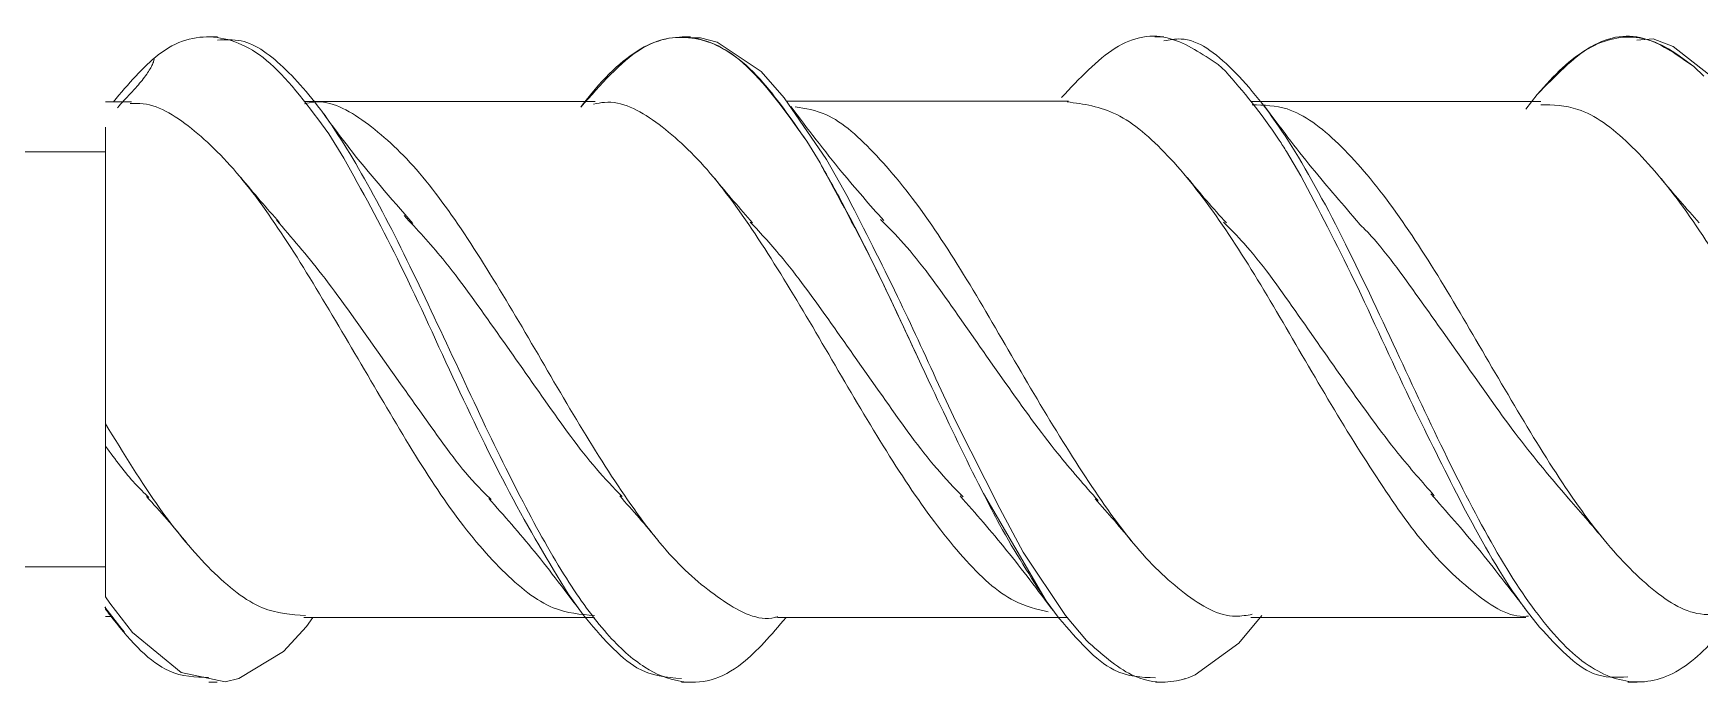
# Model space of a CAD drawing. Header units: inches. Extents: x -22 to 145, y -20 to 61.
# Drawn here: x 22.4568 to 22.6851, y 5.9217 to 6.011 of the extents above; entities that cross this region are included whole.
import ezdxf

# ---------------------------------------------------------------- set-up
doc = ezdxf.new("R2010")
doc.units = ezdxf.units.IN
doc.header["$MEASUREMENT"] = 0
doc.layers.add('M-DET-MEDIUM', color=3, linetype='Continuous')
doc.layers.add('M-DET-THIN', color=9, linetype='Continuous')

# ---------------------------------------------------------------- blocks, each defined once
blk = doc.blocks.new('block 172')
at = {"lineweight": 0}
blk.add_open_spline([(4.22355, 4.99003), (4.22568, 4.98759), (4.22783, 4.98516), (4.22992, 4.98256), (4.23207, 4.97993), (4.23418, 4.97711), (4.23629, 4.97431)], degree=3, knots=[0, 0, 0, 0, 1, 1, 1, 2, 2, 2, 2], dxfattribs=at)
blk = doc.blocks.new('block 173')
at = {"lineweight": 0}
blk.add_lwpolyline([(4.1064, 4.97476), (4.10909, 4.97132)], dxfattribs=at)
blk = doc.blocks.new('block 177')
at = {"lineweight": 0}
blk.add_open_spline([(4.2131, 5.02775), (4.21116, 5.02992), (4.20924, 5.03213), (4.20736, 5.03441), (4.20497, 5.0373), (4.20268, 5.04033), (4.20037, 5.04338)], degree=3, knots=[0, 0, 0, 0, 1, 1, 1, 2, 2, 2, 2], dxfattribs=at)
blk = doc.blocks.new('block 180')
at = {"lineweight": 0}
blk.add_lwpolyline([(4.2503, 4.96449), (4.25148, 4.96449)], dxfattribs=at)
blk = doc.blocks.new('block 181')
at = {"lineweight": 0}
blk.add_lwpolyline([(4.12064, 4.96449), (4.12177, 4.96449)], dxfattribs=at)
blk = doc.blocks.new('block 182')
at = {"lineweight": 0}
blk.add_lwpolyline([(4.18661, 5.05293), (4.18548, 5.05293)], dxfattribs=at)
blk = doc.blocks.new('block 183')
at = {"lineweight": 0}
blk.add_lwpolyline([(4.31627, 5.05293), (4.31513, 5.05293)], dxfattribs=at)
blk = doc.blocks.new('block 188')
at = {"lineweight": 0}
blk.add_lwpolyline([(4.31504, 4.96449), (4.3163, 4.96449)], dxfattribs=at)
blk = doc.blocks.new('block 189')
at = {"lineweight": 0}
blk.add_lwpolyline([(4.18538, 4.96449), (4.18663, 4.96449)], dxfattribs=at)
blk = doc.blocks.new('block 190')
at = {"lineweight": 0}
blk.add_lwpolyline([(4.1218, 5.05293), (4.12055, 5.05293)], dxfattribs=at)
blk = doc.blocks.new('block 191')
at = {"lineweight": 0}
blk.add_lwpolyline([(4.25148, 5.05293), (4.25022, 5.05293)], dxfattribs=at)
blk = doc.blocks.new('block 194')
at = {"lineweight": 0}
blk.add_open_spline([(4.1486, 5.02736), (4.14556, 5.03081), (4.14255, 5.03425), (4.13979, 5.03779), (4.13931, 5.03841), (4.13884, 5.03903), (4.13839, 5.03961), (4.138, 5.04014), (4.13764, 5.04061), (4.1373, 5.04107), (4.13701, 5.04149), (4.13675, 5.04186), (4.13655, 5.04214), (4.13636, 5.0424), (4.13623, 5.04257), (4.1361, 5.04273)], degree=3, knots=[0, 0, 0, 0, 1, 1, 1, 2, 2, 2, 3, 3, 3, 4, 4, 4, 5, 5, 5, 5], dxfattribs=at)
blk = doc.blocks.new('block 195')
at = {"lineweight": 0}
blk.add_open_spline([(4.27824, 5.02736), (4.27606, 5.02987), (4.27387, 5.03237), (4.27176, 5.035), (4.26953, 5.0377), (4.26739, 5.04056), (4.26525, 5.04345)], degree=3, knots=[0, 0, 0, 0, 1, 1, 1, 2, 2, 2, 2], dxfattribs=at)
blk = doc.blocks.new('block 198')
at = {"lineweight": 0}
blk.add_open_spline([(4.11318, 5.05011), (4.11316, 5.04997), (4.11316, 5.04985), (4.11311, 5.04969), (4.11307, 5.04955), (4.113, 5.04936), (4.11292, 5.04916), (4.11282, 5.04897), (4.11271, 5.04874), (4.11258, 5.04855), (4.11244, 5.04832), (4.11229, 5.04806), (4.11212, 5.04783), (4.11172, 5.04724), (4.11126, 5.04669), (4.11081, 5.04617), (4.11019, 5.04549), (4.10959, 5.04484), (4.10898, 5.04419), (4.10869, 5.04387), (4.1084, 5.04354), (4.10811, 5.04322)], degree=3, knots=[0, 0, 0, 0, 1, 1, 1, 2, 2, 2, 3, 3, 3, 4, 4, 4, 5, 5, 5, 6, 6, 6, 7, 7, 7, 7], dxfattribs=at)
blk = doc.blocks.new('block 199')
at = {"lineweight": 0}
blk.add_open_spline([(4.15897, 4.98968), (4.16107, 4.98731), (4.16318, 4.98493), (4.16524, 4.9824), (4.16744, 4.9797), (4.16956, 4.97685), (4.1717, 4.97402)], degree=3, knots=[0, 0, 0, 0, 1, 1, 1, 2, 2, 2, 2], dxfattribs=at)
blk = doc.blocks.new('block 200')
at = {"lineweight": 0}
blk.add_open_spline([(4.28803, 4.99029), (4.2902, 4.98786), (4.29237, 4.9854), (4.29452, 4.98279), (4.2967, 4.98012), (4.29886, 4.9773), (4.30103, 4.97448)], degree=3, knots=[0, 0, 0, 0, 1, 1, 1, 2, 2, 2, 2], dxfattribs=at)
blk = doc.blocks.new('block 210')
at = {"lineweight": 0}
blk.add_lwpolyline([(4.23841, 5.0441), (4.21845, 5.0441), (4.19979, 5.0441)], dxfattribs=at)
blk = doc.blocks.new('block 211')
at = {"lineweight": 0}
blk.add_lwpolyline([(4.11006, 5.04403), (4.10648, 5.04403)], dxfattribs=at)
blk = doc.blocks.new('block 212')
at = {"lineweight": 0}
blk.add_lwpolyline([(4.13366, 4.97334), (4.15356, 4.97334), (4.17348, 4.97334)], dxfattribs=at)
blk = doc.blocks.new('block 213')
at = {"lineweight": 0}
blk.add_lwpolyline([(4.26338, 4.97334), (4.28334, 4.97334), (4.30104, 4.97334)], dxfattribs=at)
blk = doc.blocks.new('block 216')
at = {"lineweight": 0}
blk.add_open_spline([(4.1121, 4.98994), (4.11305, 4.98889), (4.11398, 4.98786), (4.1149, 4.98682), (4.11583, 4.98575), (4.11675, 4.98461), (4.11768, 4.98351)], degree=3, knots=[0, 0, 0, 0, 1, 1, 1, 2, 2, 2, 2], dxfattribs=at)
blk = doc.blocks.new('block 217')
at = {"lineweight": 0}
blk.add_open_spline([(4.24204, 4.98961), (4.24292, 4.98864), (4.24381, 4.98763), (4.24469, 4.98663), (4.24557, 4.98559), (4.24646, 4.98454), (4.24734, 4.98347)], degree=3, knots=[0, 0, 0, 0, 1, 1, 1, 2, 2, 2, 2], dxfattribs=at)
blk = doc.blocks.new('block 224')
at = {"lineweight": 0}
blk.add_open_spline([(4.26003, 5.02743), (4.25913, 5.02843), (4.25824, 5.02945), (4.25734, 5.03045), (4.25646, 5.03148), (4.25556, 5.03256), (4.25467, 5.03364)], degree=3, knots=[0, 0, 0, 0, 1, 1, 1, 2, 2, 2, 2], dxfattribs=at)
blk = doc.blocks.new('block 225')
at = {"lineweight": 0}
blk.add_open_spline([(4.13033, 5.02746), (4.12945, 5.02847), (4.12856, 5.02945), (4.12768, 5.03048), (4.12677, 5.03152), (4.1259, 5.0326), (4.125, 5.03367)], degree=3, knots=[0, 0, 0, 0, 1, 1, 1, 2, 2, 2, 2], dxfattribs=at)
blk = doc.blocks.new('block 229')
at = {"lineweight": 0}
blk.add_lwpolyline([(4.19854, 4.97336), (4.21842, 4.97336), (4.23832, 4.97336)], dxfattribs=at)
blk = doc.blocks.new('block 230')
at = {"lineweight": 0}
blk.add_lwpolyline([(4.10648, 4.9735), (4.10738, 4.9735)], dxfattribs=at)
blk = doc.blocks.new('block 231')
at = {"lineweight": 0}
blk.add_lwpolyline([(4.17357, 5.04406), (4.13372, 5.04406)], dxfattribs=at)
blk = doc.blocks.new('block 232')
at = {"lineweight": 0}
blk.add_lwpolyline([(4.30309, 5.04406), (4.26335, 5.04406)], dxfattribs=at)
blk = doc.blocks.new('block 235')
at = {"lineweight": 0}
blk.add_open_spline([(4.19513, 5.02746), (4.19427, 5.02843), (4.19339, 5.02941), (4.19253, 5.03041), (4.19167, 5.03143), (4.19081, 5.03246), (4.18993, 5.0335)], degree=3, knots=[0, 0, 0, 0, 1, 1, 1, 2, 2, 2, 2], dxfattribs=at)
blk = doc.blocks.new('block 236')
at = {"lineweight": 0}
blk.add_open_spline([(4.32482, 5.02746), (4.32395, 5.02843), (4.32307, 5.02941), (4.32219, 5.03041), (4.32132, 5.03143), (4.32045, 5.03246), (4.31958, 5.0335)], degree=3, knots=[0, 0, 0, 0, 1, 1, 1, 2, 2, 2, 2], dxfattribs=at)
blk = doc.blocks.new('block 241')
at = {"lineweight": 0}
blk.add_open_spline([(4.30658, 4.99001), (4.30747, 4.98903), (4.30835, 4.98805), (4.30922, 4.98701), (4.31012, 4.98601), (4.311, 4.98493), (4.31188, 4.98389)], degree=3, knots=[0, 0, 0, 0, 1, 1, 1, 2, 2, 2, 2], dxfattribs=at)
blk = doc.blocks.new('block 242')
at = {"lineweight": 0}
blk.add_open_spline([(4.17692, 4.99001), (4.17781, 4.98903), (4.17869, 4.98803), (4.17958, 4.98701), (4.18048, 4.98598), (4.18135, 4.98491), (4.18225, 4.98384)], degree=3, knots=[0, 0, 0, 0, 1, 1, 1, 2, 2, 2, 2], dxfattribs=at)
blk = doc.blocks.new('block 243')
at = {"lineweight": 0}
blk.add_lwpolyline([(4.10648, 5.03718), (4.07902, 5.03718)], dxfattribs=at)
blk = doc.blocks.new('block 244')
at = {"lineweight": 0}
blk.add_lwpolyline([(4.07902, 4.98028), (4.10648, 4.98028)], dxfattribs=at)
blk = doc.blocks.new('block 550')
at = {"lineweight": 0}
blk.add_lwpolyline([(4.10648, 4.9745), (4.10905, 4.97138)], dxfattribs=at)
blk = doc.blocks.new('block 551')
at = {"lineweight": 0}
blk.add_open_spline([(4.17161, 5.04331), (4.17432, 5.0464), (4.17703, 5.04952), (4.17976, 5.05121), (4.1821, 5.05267), (4.18444, 5.05309), (4.18678, 5.05276), (4.18912, 5.05248), (4.19144, 5.05141), (4.1938, 5.04936), (4.19671, 5.04682), (4.19961, 5.04273), (4.20254, 5.03863)], degree=3, knots=[0, 0, 0, 0, 1, 1, 1, 2, 2, 2, 3, 3, 3, 4, 4, 4, 4], dxfattribs=at)
blk = doc.blocks.new('block 552')
at = {"lineweight": 0}
blk.add_lwpolyline([(4.20254, 5.03863), (4.20437, 5.03565)], dxfattribs=at)
blk = doc.blocks.new('block 553')
at = {"lineweight": 0}
blk.add_open_spline([(4.20437, 5.03565), (4.20552, 5.0336), (4.20668, 5.03155), (4.20783, 5.02938), (4.21015, 5.02503), (4.21251, 5.02016), (4.21485, 5.01521), (4.21586, 5.01304), (4.21688, 5.01085), (4.21791, 5.00868)], degree=3, knots=[0, 0, 0, 0, 1, 1, 1, 2, 2, 2, 3, 3, 3, 3], dxfattribs=at)
blk = doc.blocks.new('block 554')
at = {"lineweight": 0}
blk.add_lwpolyline([(4.22606, 4.99166), (4.22674, 4.99033)], dxfattribs=at)
blk = doc.blocks.new('block 555')
at = {"lineweight": 0}
blk.add_lwpolyline([(4.22674, 4.99033), (4.23535, 4.97562)], dxfattribs=at)
blk = doc.blocks.new('block 556')
at = {"lineweight": 0}
blk.add_lwpolyline([(4.23535, 4.97562), (4.23714, 4.9732)], dxfattribs=at)
blk = doc.blocks.new('block 557')
at = {"lineweight": 0}
blk.add_lwpolyline([(4.30104, 5.04303), (4.30262, 5.04503)], dxfattribs=at)
blk = doc.blocks.new('block 558')
at = {"lineweight": 0}
blk.add_open_spline([(4.30262, 5.04503), (4.30377, 5.04634), (4.30492, 5.04761), (4.30607, 5.04868), (4.30841, 5.05085), (4.31074, 5.05218), (4.3131, 5.05267), (4.31543, 5.0532), (4.31777, 5.05283), (4.32011, 5.05157), (4.32143, 5.05085), (4.32274, 5.04985), (4.32406, 5.04885)], degree=3, knots=[0, 0, 0, 0, 1, 1, 1, 2, 2, 2, 3, 3, 3, 4, 4, 4, 4], dxfattribs=at)
blk = doc.blocks.new('block 559')
at = {"lineweight": 0}
blk.add_lwpolyline([(4.32406, 5.04885), (4.32542, 5.04754)], dxfattribs=at)
blk = doc.blocks.new('block 576')
at = {"lineweight": 0}
blk.add_open_spline([(4.19481, 5.02756), (4.1963, 5.02594), (4.19781, 5.02431), (4.1993, 5.02249), (4.20164, 5.01967), (4.204, 5.01635), (4.20634, 5.01304), (4.20868, 5.00973), (4.211, 5.00638), (4.21334, 5.0031), (4.21567, 4.99979), (4.21801, 4.9965), (4.22035, 4.99378), (4.22156, 4.99238), (4.22276, 4.99111), (4.22396, 4.98987)], degree=3, knots=[0, 0, 0, 0, 1, 1, 1, 2, 2, 2, 3, 3, 3, 4, 4, 4, 5, 5, 5, 5], dxfattribs=at)
blk = doc.blocks.new('block 580')
at = {"lineweight": 0}
blk.add_lwpolyline([(4.10648, 4.9745), (4.10648, 4.97483)], dxfattribs=at)
blk = doc.blocks.new('block 581')
at = {"lineweight": 0}
blk.add_open_spline([(4.22606, 4.99166), (4.22393, 4.99602), (4.2218, 5.00037), (4.21968, 5.00489), (4.2171, 5.01031), (4.21455, 5.01599), (4.21199, 5.02119), (4.20944, 5.02633), (4.20691, 5.03097), (4.20437, 5.03565)], degree=3, knots=[0, 0, 0, 0, 1, 1, 1, 2, 2, 2, 3, 3, 3, 3], dxfattribs=at)
blk = doc.blocks.new('block 629')
at = {"lineweight": 0}
blk.add_lwpolyline([(4.32124, 5.05163), (4.32715, 5.04699)], dxfattribs=at)
blk = doc.blocks.new('block 630')
at = {"lineweight": 0}
blk.add_lwpolyline([(4.3185, 5.05267), (4.32124, 5.05163)], dxfattribs=at)
blk = doc.blocks.new('block 631')
at = {"lineweight": 0}
blk.add_lwpolyline([(4.31627, 5.05248), (4.3185, 5.05267)], dxfattribs=at)
blk = doc.blocks.new('block 632')
at = {"lineweight": 0}
blk.add_lwpolyline([(4.26172, 4.96982), (4.2649, 4.97362)], dxfattribs=at)
blk = doc.blocks.new('block 633')
at = {"lineweight": 0}
blk.add_lwpolyline([(4.25577, 4.96551), (4.26172, 4.96982)], dxfattribs=at)
blk = doc.blocks.new('block 634')
at = {"lineweight": 0}
blk.add_open_spline([(4.25322, 4.96466), (4.2535, 4.96472), (4.25377, 4.96479), (4.25403, 4.96486), (4.25419, 4.96493), (4.25434, 4.96496), (4.25448, 4.96498), (4.25491, 4.96515), (4.25532, 4.96531), (4.25577, 4.96551)], degree=3, knots=[0, 0, 0, 0, 1, 1, 1, 2, 2, 2, 3, 3, 3, 3], dxfattribs=at)
blk = doc.blocks.new('block 635')
at = {"lineweight": 0}
blk.add_open_spline([(4.24087, 4.97019), (4.24292, 4.96836), (4.24496, 4.96652), (4.24705, 4.96551), (4.24857, 4.96477), (4.25011, 4.96444), (4.25163, 4.96449), (4.25216, 4.96454), (4.25269, 4.9646), (4.25322, 4.96466)], degree=3, knots=[0, 0, 0, 0, 1, 1, 1, 2, 2, 2, 3, 3, 3, 3], dxfattribs=at)
blk = doc.blocks.new('block 636')
at = {"lineweight": 0}
blk.add_lwpolyline([(4.238, 4.97362), (4.24087, 4.97019)], dxfattribs=at)
blk = doc.blocks.new('block 637')
at = {"lineweight": 0}
blk.add_lwpolyline([(4.23218, 4.98233), (4.238, 4.97362)], dxfattribs=at)
blk = doc.blocks.new('block 638')
at = {"lineweight": 0}
blk.add_lwpolyline([(4.229, 4.98828), (4.23218, 4.98233)], dxfattribs=at)
blk = doc.blocks.new('block 639')
at = {"lineweight": 0}
blk.add_lwpolyline([(4.22302, 5.00011), (4.229, 4.98828)], dxfattribs=at)
blk = doc.blocks.new('block 640')
at = {"lineweight": 0}
blk.add_lwpolyline([(4.2206, 5.00531), (4.22302, 5.00011)], dxfattribs=at)
blk = doc.blocks.new('block 641')
at = {"lineweight": 0}
blk.add_open_spline([(4.20822, 5.03085), (4.21048, 5.02642), (4.21272, 5.02203), (4.21498, 5.01736), (4.21686, 5.01346), (4.21873, 5.0094), (4.2206, 5.00531)], degree=3, knots=[0, 0, 0, 0, 1, 1, 1, 2, 2, 2, 2], dxfattribs=at)
blk = doc.blocks.new('block 642')
at = {"lineweight": 0}
blk.add_lwpolyline([(4.20526, 5.03614), (4.20822, 5.03085)], dxfattribs=at)
blk = doc.blocks.new('block 643')
at = {"lineweight": 0}
blk.add_lwpolyline([(4.19945, 5.04459), (4.20526, 5.03614)], dxfattribs=at)
blk = doc.blocks.new('block 644')
at = {"lineweight": 0}
blk.add_lwpolyline([(4.19629, 5.04819), (4.19945, 5.04459)], dxfattribs=at)
blk = doc.blocks.new('block 645')
at = {"lineweight": 0}
blk.add_lwpolyline([(4.19027, 5.05222), (4.19629, 5.04819)], dxfattribs=at)
blk = doc.blocks.new('block 646')
at = {"lineweight": 0}
blk.add_lwpolyline([(4.18801, 5.05281), (4.19027, 5.05222)], dxfattribs=at)
blk = doc.blocks.new('block 647')
at = {"lineweight": 0}
blk.add_lwpolyline([(4.18661, 5.05281), (4.18801, 5.05281)], dxfattribs=at)
blk = doc.blocks.new('block 648')
at = {"lineweight": 0}
blk.add_lwpolyline([(4.134, 4.9721), (4.1349, 4.97334)], dxfattribs=at)
blk = doc.blocks.new('block 649')
at = {"lineweight": 0}
blk.add_lwpolyline([(4.13087, 4.96869), (4.134, 4.9721)], dxfattribs=at)
blk = doc.blocks.new('block 650')
at = {"lineweight": 0}
blk.add_lwpolyline([(4.12476, 4.96498), (4.13087, 4.96869)], dxfattribs=at)
blk = doc.blocks.new('block 651')
at = {"lineweight": 0}
blk.add_lwpolyline([(4.12289, 4.96456), (4.12476, 4.96498)], dxfattribs=at)
blk = doc.blocks.new('block 652')
at = {"lineweight": 0}
blk.add_lwpolyline([(4.11683, 4.9658), (4.12289, 4.96456)], dxfattribs=at)
blk = doc.blocks.new('block 653')
at = {"lineweight": 0}
blk.add_lwpolyline([(4.11019, 4.97129), (4.11683, 4.9658)], dxfattribs=at)
blk = doc.blocks.new('block 654')
at = {"lineweight": 0}
blk.add_lwpolyline([(4.10709, 4.97532), (4.11019, 4.97129)], dxfattribs=at)
blk = doc.blocks.new('block 655')
at = {"lineweight": 0}
blk.add_lwpolyline([(4.10648, 4.9762), (4.10709, 4.97532)], dxfattribs=at)
blk = doc.blocks.new('block 656')
at = {"lineweight": 0}
blk.add_open_spline([(4.10648, 4.9762), (4.10648, 4.97821), (4.10648, 4.98023), (4.10648, 4.98224), (4.10648, 4.98428), (4.10648, 4.98636), (4.10648, 4.98838), (4.10648, 4.99127), (4.10648, 4.99406), (4.10648, 4.99683)], degree=3, knots=[0, 0, 0, 0, 1, 1, 1, 2, 2, 2, 3, 3, 3, 3], dxfattribs=at)
blk = doc.blocks.new('block 657')
at = {"lineweight": 0}
blk.add_open_spline([(4.10648, 4.99683), (4.10782, 4.99501), (4.10915, 4.99318), (4.1105, 4.99173), (4.11115, 4.99104), (4.11178, 4.99043), (4.11243, 4.9898)], degree=3, knots=[0, 0, 0, 0, 1, 1, 1, 2, 2, 2, 2], dxfattribs=at)
blk = doc.blocks.new('block 658')
at = {"lineweight": 0}
blk.add_open_spline([(4.21267, 5.02789), (4.21371, 5.02685), (4.21477, 5.02577), (4.21582, 5.02461), (4.21816, 5.02198), (4.2205, 5.01872), (4.22282, 5.01541), (4.22515, 5.01209), (4.22747, 5.00875), (4.22981, 5.00543), (4.23217, 5.00212), (4.23455, 4.99881), (4.23689, 4.99588), (4.23876, 4.99355), (4.24061, 4.99146), (4.24246, 4.98938)], degree=3, knots=[0, 0, 0, 0, 1, 1, 1, 2, 2, 2, 3, 3, 3, 4, 4, 4, 5, 5, 5, 5], dxfattribs=at)
blk = doc.blocks.new('block 670')
at = {"lineweight": 0}
blk.add_open_spline([(4.32406, 5.04885), (4.32193, 5.05036), (4.3198, 5.0519), (4.31767, 5.05257), (4.31511, 5.05342), (4.31256, 5.05306), (4.30998, 5.05157), (4.30754, 5.05011), (4.30507, 5.04757), (4.30262, 5.04503)], degree=3, knots=[0, 0, 0, 0, 1, 1, 1, 2, 2, 2, 3, 3, 3, 3], dxfattribs=at)
blk = doc.blocks.new('block 671')
at = {"lineweight": 0}
blk.add_open_spline([(4.2503, 4.96509), (4.24841, 4.96515), (4.24651, 4.96521), (4.2446, 4.96619), (4.24212, 4.96745), (4.23962, 4.97035), (4.23714, 4.9732)], degree=3, knots=[0, 0, 0, 0, 1, 1, 1, 2, 2, 2, 2], dxfattribs=at)
blk = doc.blocks.new('block 672')
at = {"lineweight": 0}
blk.add_open_spline([(4.23535, 4.97562), (4.23322, 4.97893), (4.2311, 4.98221), (4.22897, 4.9861), (4.22822, 4.98747), (4.22749, 4.98889), (4.22674, 4.99033)], degree=3, knots=[0, 0, 0, 0, 1, 1, 1, 2, 2, 2, 2], dxfattribs=at)
blk = doc.blocks.new('block 673')
at = {"lineweight": 0}
blk.add_open_spline([(4.20254, 5.03863), (4.20041, 5.04172), (4.19828, 5.04478), (4.19615, 5.04712), (4.19359, 5.04994), (4.19104, 5.05169), (4.18847, 5.05244), (4.1859, 5.05323), (4.18334, 5.053), (4.18077, 5.05179), (4.17821, 5.05055), (4.17563, 5.04832), (4.17308, 5.0452), (4.1726, 5.04459), (4.17209, 5.04396), (4.17161, 5.04331)], degree=3, knots=[0, 0, 0, 0, 1, 1, 1, 2, 2, 2, 3, 3, 3, 4, 4, 4, 5, 5, 5, 5], dxfattribs=at)
blk = doc.blocks.new('block 674')
at = {"lineweight": 0}
blk.add_open_spline([(4.12064, 4.96515), (4.11881, 4.96519), (4.11699, 4.96521), (4.11518, 4.96605), (4.11261, 4.96719), (4.11004, 4.96989), (4.10749, 4.97317), (4.10715, 4.9736), (4.10683, 4.97406), (4.10648, 4.9745)], degree=3, knots=[0, 0, 0, 0, 1, 1, 1, 2, 2, 2, 3, 3, 3, 3], dxfattribs=at)
blk = doc.blocks.new('block 675')
at = {"lineweight": 0}
blk.add_open_spline([(4.1218, 5.05248), (4.12289, 5.05255), (4.12398, 5.0526), (4.12507, 5.05239), (4.1271, 5.05192), (4.12915, 5.05043), (4.13119, 5.04841), (4.1333, 5.04636), (4.1354, 5.04384), (4.13751, 5.04075), (4.13967, 5.03756), (4.14183, 5.03383), (4.14401, 5.02973), (4.14624, 5.02554), (4.14846, 5.02096), (4.15068, 5.01628), (4.15291, 5.01157), (4.15515, 5.00673), (4.15738, 5.002), (4.15947, 4.99753), (4.16158, 4.99322), (4.16368, 4.98919), (4.16566, 4.9854), (4.16763, 4.98184), (4.16961, 4.97874), (4.17146, 4.97581), (4.17332, 4.97327), (4.17517, 4.97115), (4.1769, 4.96921), (4.17863, 4.96765), (4.18036, 4.96654), (4.18197, 4.96551), (4.18356, 4.96489), (4.18519, 4.96463), (4.18801, 4.96414), (4.19087, 4.96482), (4.19371, 4.9671), (4.19572, 4.96866), (4.19771, 4.97099), (4.19971, 4.97336)], degree=3, knots=[0, 0, 0, 0, 1, 1, 1, 2, 2, 2, 3, 3, 3, 4, 4, 4, 5, 5, 5, 6, 6, 6, 7, 7, 7, 8, 8, 8, 9, 9, 9, 10, 10, 10, 11, 11, 11, 12, 12, 12, 13, 13, 13, 13], dxfattribs=at)
blk = doc.blocks.new('block 676')
at = {"lineweight": 0}
blk.add_open_spline([(4.25148, 5.05239), (4.25225, 5.05251), (4.25304, 5.05267), (4.25383, 5.05264), (4.25617, 5.05255), (4.25852, 5.05076), (4.26088, 5.04841), (4.26329, 5.04601), (4.26568, 5.04303), (4.26808, 5.03935), (4.27054, 5.03562), (4.27298, 5.03117), (4.27542, 5.02636), (4.27792, 5.02145), (4.28041, 5.01618), (4.28289, 5.01085), (4.28521, 5.00589), (4.28752, 5.00088), (4.28985, 4.99614), (4.29213, 4.99143), (4.29444, 4.98696), (4.29672, 4.98298), (4.29901, 4.97899), (4.3013, 4.97548), (4.30359, 4.97266), (4.30588, 4.9698), (4.30816, 4.96761), (4.31047, 4.96628), (4.31275, 4.96493), (4.31504, 4.96437), (4.31733, 4.96456), (4.31962, 4.96479), (4.32192, 4.96577), (4.32419, 4.96772), (4.32627, 4.96947), (4.32833, 4.97204), (4.33041, 4.9746)], degree=3, knots=[0, 0, 0, 0, 1, 1, 1, 2, 2, 2, 3, 3, 3, 4, 4, 4, 5, 5, 5, 6, 6, 6, 7, 7, 7, 8, 8, 8, 9, 9, 9, 10, 10, 10, 11, 11, 11, 12, 12, 12, 12], dxfattribs=at)
blk = doc.blocks.new('block 695')
at = {"lineweight": 0}
blk.add_open_spline([(4.30295, 4.97201), (4.3054, 4.96934), (4.30784, 4.96668), (4.31028, 4.9657), (4.31188, 4.96505), (4.31347, 4.96515), (4.31504, 4.96521)], degree=3, knots=[0, 0, 0, 0, 1, 1, 1, 2, 2, 2, 2], dxfattribs=at)
blk = doc.blocks.new('block 696')
at = {"lineweight": 0}
blk.add_lwpolyline([(4.30112, 4.97434), (4.30295, 4.97201)], dxfattribs=at)
blk = doc.blocks.new('block 697')
at = {"lineweight": 0}
blk.add_open_spline([(4.29281, 4.98799), (4.29525, 4.98351), (4.29766, 4.97905), (4.30019, 4.97562), (4.30049, 4.97518), (4.3008, 4.97476), (4.30112, 4.97434)], degree=3, knots=[0, 0, 0, 0, 1, 1, 1, 2, 2, 2, 2], dxfattribs=at)
blk = doc.blocks.new('block 698')
at = {"lineweight": 0}
blk.add_lwpolyline([(4.29156, 4.99039), (4.29281, 4.98799)], dxfattribs=at)
blk = doc.blocks.new('block 699')
at = {"lineweight": 0}
blk.add_open_spline([(4.27021, 5.0339), (4.27265, 5.02925), (4.2751, 5.02461), (4.27755, 5.01956), (4.28006, 5.0143), (4.28261, 5.00866), (4.28517, 5.00326), (4.28727, 4.99884), (4.28942, 4.99462), (4.29156, 4.99039)], degree=3, knots=[0, 0, 0, 0, 1, 1, 1, 2, 2, 2, 3, 3, 3, 3], dxfattribs=at)
blk = doc.blocks.new('block 700')
at = {"lineweight": 0}
blk.add_lwpolyline([(4.26827, 5.03721), (4.27021, 5.0339)], dxfattribs=at)
blk = doc.blocks.new('block 701')
at = {"lineweight": 0}
blk.add_open_spline([(4.2599, 5.04822), (4.26233, 5.04543), (4.26476, 5.04261), (4.26727, 5.03877), (4.26761, 5.03828), (4.26793, 5.03772), (4.26827, 5.03721)], degree=3, knots=[0, 0, 0, 0, 1, 1, 1, 2, 2, 2, 2], dxfattribs=at)
blk = doc.blocks.new('block 702')
at = {"lineweight": 0}
blk.add_lwpolyline([(4.2589, 5.04916), (4.2599, 5.04822)], dxfattribs=at)
blk = doc.blocks.new('block 703')
at = {"lineweight": 0}
blk.add_open_spline([(4.23746, 5.04461), (4.2399, 5.04724), (4.24235, 5.04985), (4.24479, 5.05137), (4.24732, 5.05297), (4.24984, 5.05342), (4.2524, 5.05267), (4.25455, 5.05206), (4.25673, 5.05059), (4.2589, 5.04916)], degree=3, knots=[0, 0, 0, 0, 1, 1, 1, 2, 2, 2, 3, 3, 3, 3], dxfattribs=at)
blk = doc.blocks.new('block 704')
at = {"lineweight": 0}
blk.add_open_spline([(4.17192, 4.97373), (4.17437, 4.9708), (4.17681, 4.96791), (4.17926, 4.96647), (4.1813, 4.96528), (4.18334, 4.96515), (4.18538, 4.96498)], degree=3, knots=[0, 0, 0, 0, 1, 1, 1, 2, 2, 2, 2], dxfattribs=at)
blk = doc.blocks.new('block 705')
at = {"lineweight": 0}
blk.add_lwpolyline([(4.16987, 4.97658), (4.17192, 4.97373)], dxfattribs=at)
blk = doc.blocks.new('block 706')
at = {"lineweight": 0}
blk.add_open_spline([(4.13912, 5.03633), (4.14159, 5.03188), (4.14404, 5.0274), (4.14648, 5.02249), (4.14901, 5.01739), (4.15151, 5.0118), (4.15408, 5.00628), (4.15663, 5.00079), (4.15924, 4.99534), (4.16183, 4.9905), (4.16453, 4.98542), (4.16719, 4.981), (4.16987, 4.97658)], degree=3, knots=[0, 0, 0, 0, 1, 1, 1, 2, 2, 2, 3, 3, 3, 4, 4, 4, 4], dxfattribs=at)
blk = doc.blocks.new('block 707')
at = {"lineweight": 0}
blk.add_lwpolyline([(4.13707, 5.03965), (4.13912, 5.03633)], dxfattribs=at)
blk = doc.blocks.new('block 708')
at = {"lineweight": 0}
blk.add_open_spline([(4.10756, 5.04403), (4.1096, 5.04647), (4.11165, 5.04887), (4.1137, 5.05046), (4.11621, 5.05241), (4.11874, 5.05309), (4.12129, 5.0529), (4.12385, 5.05267), (4.12645, 5.05157), (4.12903, 5.04929), (4.13173, 5.04692), (4.13441, 5.04328), (4.13707, 5.03965)], degree=3, knots=[0, 0, 0, 0, 1, 1, 1, 2, 2, 2, 3, 3, 3, 4, 4, 4, 4], dxfattribs=at)
blk = doc.blocks.new('block 710')
at = {"lineweight": 0}
blk.add_open_spline([(4.14739, 5.02843), (4.14914, 5.02655), (4.15092, 5.02466), (4.15267, 5.02252), (4.155, 5.01967), (4.15734, 5.01635), (4.15968, 5.01304), (4.16202, 5.00973), (4.16436, 5.00638), (4.1667, 5.00307), (4.16904, 4.99975), (4.17138, 4.99646), (4.17372, 4.99374), (4.17489, 4.99238), (4.17606, 4.99117), (4.17724, 4.98994)], degree=3, knots=[0, 0, 0, 0, 1, 1, 1, 2, 2, 2, 3, 3, 3, 4, 4, 4, 5, 5, 5, 5], dxfattribs=at)
blk = doc.blocks.new('block 711')
at = {"lineweight": 0}
blk.add_open_spline([(4.27821, 5.02729), (4.27849, 5.02704), (4.27873, 5.02682), (4.279, 5.02655), (4.28133, 5.02421), (4.28367, 5.02096), (4.286, 5.01768), (4.28833, 5.01443), (4.29068, 5.01115), (4.29301, 5.0078), (4.29536, 5.00449), (4.29769, 5.00112), (4.30002, 4.99806), (4.30229, 4.99511), (4.30455, 4.99243), (4.30682, 4.98978)], degree=3, knots=[0, 0, 0, 0, 1, 1, 1, 2, 2, 2, 3, 3, 3, 4, 4, 4, 5, 5, 5, 5], dxfattribs=at)
blk = doc.blocks.new('block 715')
at = {"lineweight": 0}
blk.add_open_spline([(4.12989, 5.02785), (4.13197, 5.02545), (4.13404, 5.02305), (4.13611, 5.02038), (4.13845, 5.01736), (4.14081, 5.01401), (4.14316, 5.01066), (4.1455, 5.00735), (4.14786, 5.00403), (4.15018, 5.00076), (4.1525, 4.99748), (4.15479, 4.9942), (4.15715, 4.99169), (4.15787, 4.99092), (4.1586, 4.99022), (4.15932, 4.98952)], degree=3, knots=[0, 0, 0, 0, 1, 1, 1, 2, 2, 2, 3, 3, 3, 4, 4, 4, 5, 5, 5, 5], dxfattribs=at)
blk = doc.blocks.new('block 716')
at = {"lineweight": 0}
blk.add_open_spline([(4.25966, 5.02752), (4.26061, 5.02659), (4.26153, 5.02564), (4.26245, 5.02461), (4.26481, 5.02198), (4.26715, 5.01872), (4.26945, 5.01541), (4.27179, 5.01209), (4.2741, 5.00875), (4.27646, 5.00543), (4.27881, 5.00212), (4.2812, 4.99881), (4.28353, 4.99588), (4.28521, 4.9938), (4.28687, 4.99192), (4.28852, 4.99003)], degree=3, knots=[0, 0, 0, 0, 1, 1, 1, 2, 2, 2, 3, 3, 3, 4, 4, 4, 5, 5, 5, 5], dxfattribs=at)
blk = doc.blocks.new('block 727')
at = {"lineweight": 0}
blk.add_lwpolyline([(4.10648, 5.0014), (4.10648, 5.00871)], dxfattribs=at)
blk = doc.blocks.new('block 728')
at = {"lineweight": 0}
blk.add_lwpolyline([(4.10648, 5.00871), (4.10648, 5.0208)], dxfattribs=at)
blk = doc.blocks.new('block 729')
at = {"lineweight": 0}
blk.add_lwpolyline([(4.10648, 5.0208), (4.10648, 5.02876)], dxfattribs=at)
blk = doc.blocks.new('block 730')
at = {"lineweight": 0}
blk.add_lwpolyline([(4.10648, 5.02876), (4.10648, 5.03464)], dxfattribs=at)
blk = doc.blocks.new('block 731')
at = {"lineweight": 0}
blk.add_lwpolyline([(4.10648, 5.03464), (4.10648, 5.04058)], dxfattribs=at)
blk = doc.blocks.new('block 732')
at = {"lineweight": 0}
blk.add_open_spline([(4.10985, 5.0438), (4.11045, 5.0438), (4.11105, 5.04384), (4.11164, 5.04377), (4.11398, 5.04347), (4.11632, 5.04198), (4.11868, 5.04003), (4.12104, 5.03809), (4.12341, 5.03565), (4.12575, 5.03272), (4.12809, 5.02983), (4.13038, 5.02638), (4.13272, 5.02272), (4.13504, 5.01902), (4.1374, 5.01505), (4.13975, 5.01106), (4.14211, 5.00706), (4.14445, 5.00303), (4.14677, 4.99916), (4.14909, 4.99527), (4.1514, 4.99157), (4.15374, 4.98831), (4.15608, 4.98503), (4.15845, 4.98221), (4.16082, 4.97986), (4.16316, 4.97753), (4.1655, 4.97564), (4.16782, 4.97469), (4.16971, 4.97392), (4.17157, 4.97379), (4.17346, 4.97362)], degree=3, knots=[0, 0, 0, 0, 1, 1, 1, 2, 2, 2, 3, 3, 3, 4, 4, 4, 5, 5, 5, 6, 6, 6, 7, 7, 7, 8, 8, 8, 9, 9, 9, 10, 10, 10, 10], dxfattribs=at)
blk = doc.blocks.new('block 733')
at = {"lineweight": 0}
blk.add_open_spline([(4.23821, 5.04403), (4.24048, 5.04373), (4.24275, 5.04341), (4.24501, 5.04228), (4.24734, 5.04114), (4.24964, 5.03912), (4.25198, 5.03665), (4.25432, 5.03416), (4.2567, 5.03117), (4.25906, 5.02778), (4.2614, 5.0244), (4.26373, 5.02067), (4.26605, 5.01674), (4.26837, 5.01285), (4.2707, 5.00875), (4.27306, 5.00479), (4.27541, 5.00079), (4.27778, 4.99692), (4.28014, 4.99332), (4.28247, 4.98971), (4.28478, 4.98633), (4.28711, 4.98354), (4.28942, 4.98074), (4.29175, 4.97853), (4.29411, 4.97669), (4.29646, 4.9748), (4.29883, 4.97331), (4.30115, 4.97353), (4.30125, 4.97353), (4.30133, 4.97353), (4.30144, 4.97353)], degree=3, knots=[0, 0, 0, 0, 1, 1, 1, 2, 2, 2, 3, 3, 3, 4, 4, 4, 5, 5, 5, 6, 6, 6, 7, 7, 7, 8, 8, 8, 9, 9, 9, 10, 10, 10, 10], dxfattribs=at)
blk = doc.blocks.new('block 737')
at = {"lineweight": 0}
blk.add_open_spline([(4.10648, 4.99988), (4.10896, 4.99585), (4.11141, 4.99182), (4.11391, 4.98831), (4.11625, 4.98503), (4.11862, 4.98224), (4.12097, 4.97986), (4.12333, 4.97753), (4.12567, 4.97564), (4.12799, 4.97469), (4.12996, 4.97389), (4.13192, 4.97376), (4.13389, 4.97362)], degree=3, knots=[0, 0, 0, 0, 1, 1, 1, 2, 2, 2, 3, 3, 3, 4, 4, 4, 4], dxfattribs=at)
blk = doc.blocks.new('block 738')
at = {"lineweight": 0}
blk.add_open_spline([(4.20096, 5.04335), (4.20238, 5.04312), (4.20377, 5.04289), (4.20517, 5.04228), (4.20751, 5.04124), (4.20979, 5.03912), (4.21213, 5.03662), (4.21449, 5.03409), (4.21686, 5.03113), (4.21922, 5.02778), (4.22157, 5.0244), (4.22389, 5.02067), (4.22622, 5.01674), (4.22855, 5.01285), (4.23086, 5.00875), (4.23322, 5.00479), (4.23556, 5.00082), (4.23794, 4.99692), (4.24028, 4.99332), (4.24264, 4.98971), (4.24495, 4.98636), (4.24727, 4.98356), (4.24958, 4.98074), (4.25192, 4.97851), (4.25428, 4.97671), (4.25662, 4.9749), (4.25901, 4.97353), (4.26131, 4.97353), (4.26207, 4.97353), (4.26283, 4.97366), (4.26358, 4.97379)], degree=3, knots=[0, 0, 0, 0, 1, 1, 1, 2, 2, 2, 3, 3, 3, 4, 4, 4, 5, 5, 5, 6, 6, 6, 7, 7, 7, 8, 8, 8, 9, 9, 9, 10, 10, 10, 10], dxfattribs=at)
blk = doc.blocks.new('block 742')
at = {"lineweight": 0}
blk.add_lwpolyline([(4.10648, 4.99988), (4.10648, 5.0014)], dxfattribs=at)
blk = doc.blocks.new('block 743')
at = {"lineweight": 0}
blk.add_open_spline([(4.10648, 4.99683), (4.10648, 4.99718), (4.10648, 4.99753), (4.10648, 4.99797), (4.10648, 4.99823), (4.10648, 4.99851), (4.10648, 4.99884), (4.10648, 4.99916), (4.10648, 4.99952), (4.10648, 4.99988)], degree=3, knots=[0, 0, 0, 0, 1, 1, 1, 2, 2, 2, 3, 3, 3, 3], dxfattribs=at)
blk = doc.blocks.new('block 744')
at = {"lineweight": 0}
blk.add_open_spline([(4.13372, 5.04377), (4.13416, 5.04387), (4.13459, 5.04396), (4.13503, 5.044), (4.13737, 5.04422), (4.13971, 5.04293), (4.14205, 5.04124), (4.14438, 5.03954), (4.14672, 5.03744), (4.14906, 5.03474), (4.1514, 5.03208), (4.15374, 5.02883), (4.15608, 5.02529), (4.15842, 5.0217), (4.16076, 5.01788), (4.1631, 5.01392), (4.16544, 5.00995), (4.16777, 5.00589), (4.17011, 5.00196), (4.17245, 4.99802), (4.17479, 4.99423), (4.17713, 4.99075), (4.17947, 4.98731), (4.18181, 4.98416), (4.18415, 4.98162), (4.18649, 4.97909), (4.18883, 4.97718), (4.19116, 4.97562), (4.1935, 4.97406), (4.19584, 4.97282), (4.19818, 4.97336), (4.19831, 4.97341), (4.19846, 4.97343), (4.1986, 4.97346)], degree=3, knots=[0, 0, 0, 0, 1, 1, 1, 2, 2, 2, 3, 3, 3, 4, 4, 4, 5, 5, 5, 6, 6, 6, 7, 7, 7, 8, 8, 8, 9, 9, 9, 10, 10, 10, 11, 11, 11, 11], dxfattribs=at)
blk = doc.blocks.new('block 745')
at = {"lineweight": 0}
blk.add_open_spline([(4.26358, 5.04364), (4.26517, 5.04357), (4.26677, 5.04354), (4.26835, 5.04305), (4.2707, 5.04231), (4.27303, 5.04052), (4.27537, 5.03828), (4.27771, 5.036), (4.28006, 5.03327), (4.28239, 5.03009), (4.28473, 5.02694), (4.28707, 5.02331), (4.28942, 5.01951), (4.29175, 5.01567), (4.29408, 5.01164), (4.29642, 5.00764), (4.29876, 5.00365), (4.30111, 4.99965), (4.30344, 4.99592), (4.30578, 4.99218), (4.30812, 4.98866), (4.31047, 4.98565), (4.3128, 4.98263), (4.31513, 4.98009), (4.31748, 4.97804), (4.31983, 4.97597), (4.32216, 4.97438), (4.32449, 4.97392), (4.32579, 4.97366), (4.32711, 4.97376), (4.32841, 4.97385)], degree=3, knots=[0, 0, 0, 0, 1, 1, 1, 2, 2, 2, 3, 3, 3, 4, 4, 4, 5, 5, 5, 6, 6, 6, 7, 7, 7, 8, 8, 8, 9, 9, 9, 10, 10, 10, 10], dxfattribs=at)
blk = doc.blocks.new('block 748')
at = {"lineweight": 0}
blk.add_open_spline([(4.17334, 5.0437), (4.17385, 5.0438), (4.17435, 5.04394), (4.17485, 5.04396), (4.17719, 5.04417), (4.17953, 5.04293), (4.18187, 5.04124), (4.18421, 5.03954), (4.18655, 5.0374), (4.18889, 5.03474), (4.19123, 5.03204), (4.19357, 5.0288), (4.19591, 5.02526), (4.19824, 5.0217), (4.20058, 5.01784), (4.20292, 5.01392), (4.20526, 5.00995), (4.2076, 5.00589), (4.20994, 5.00196), (4.21228, 4.99802), (4.21462, 4.99423), (4.21696, 4.99078), (4.2193, 4.98734), (4.22164, 4.98426), (4.22397, 4.98162), (4.22631, 4.97899), (4.22865, 4.97681), (4.23099, 4.97564), (4.23254, 4.97483), (4.23408, 4.9745), (4.23564, 4.97415)], degree=3, knots=[0, 0, 0, 0, 1, 1, 1, 2, 2, 2, 3, 3, 3, 4, 4, 4, 5, 5, 5, 6, 6, 6, 7, 7, 7, 8, 8, 8, 9, 9, 9, 10, 10, 10, 10], dxfattribs=at)
blk = doc.blocks.new('block 749')
at = {"lineweight": 0}
blk.add_open_spline([(4.30309, 5.04364), (4.30477, 5.04361), (4.30648, 5.04357), (4.30819, 5.04299), (4.31052, 5.04224), (4.31286, 5.04049), (4.3152, 5.03825), (4.31755, 5.036), (4.31988, 5.03327), (4.32221, 5.03013), (4.32456, 5.02694), (4.32691, 5.02331), (4.32924, 5.01947), (4.33157, 5.01567), (4.33392, 5.01164), (4.33627, 5.00764), (4.3386, 5.00365), (4.34093, 4.99965), (4.34326, 4.99592), (4.34561, 4.99218), (4.34796, 4.98871), (4.35029, 4.98568), (4.35262, 4.9827), (4.35497, 4.98016), (4.35732, 4.97804), (4.35965, 4.97594), (4.36198, 4.97425), (4.36433, 4.97395), (4.36499, 4.97389), (4.36566, 4.97389), (4.36632, 4.97392)], degree=3, knots=[0, 0, 0, 0, 1, 1, 1, 2, 2, 2, 3, 3, 3, 4, 4, 4, 5, 5, 5, 6, 6, 6, 7, 7, 7, 8, 8, 8, 9, 9, 9, 10, 10, 10, 10], dxfattribs=at)

msp = doc.modelspace()

# ---------------------------------------------------------------- block references
at = {"layer": 'M-DET-MEDIUM', "color": 3}
for name in ['block 243', 'block 244']:
    msp.add_blockref(name, (18.36023, 0.95754), dxfattribs=at)
at = {"layer": 'M-DET-THIN', "color": 9}
for name in ['block 673', 'block 703', 'block 670', 'block 558', 'block 708', 'block 190', 'block 675', 'block 551', 'block 182', 'block 647', 'block 646', 'block 645', 'block 191', 'block 676', 'block 183', 'block 631', 'block 630', 'block 629', 'block 198', 'block 702', 'block 559', 'block 644', 'block 701', 'block 211', 'block 744', 'block 231', 'block 748', 'block 643', 'block 210', 'block 733', 'block 232', 'block 557', 'block 732', 'block 194', 'block 177', 'block 738', 'block 745', 'block 195', 'block 749', 'block 731', 'block 707', 'block 552', 'block 700', 'block 706', 'block 553', 'block 581', 'block 642', 'block 730', 'block 225', 'block 235', 'block 224', 'block 699', 'block 236', 'block 641', 'block 729', 'block 710', 'block 715', 'block 576', 'block 658', 'block 716', 'block 711', 'block 728', 'block 727', 'block 640', 'block 742', 'block 737', 'block 743', 'block 639', 'block 656', 'block 657', 'block 554', 'block 216', 'block 199', 'block 242', 'block 172', 'block 555', 'block 672', 'block 217', 'block 200', 'block 698', 'block 241', 'block 638', 'block 697', 'block 637', 'block 655', 'block 705', 'block 556', 'block 173', 'block 580', 'block 550', 'block 674', 'block 230', 'block 654', 'block 212', 'block 648', 'block 704', 'block 229', 'block 636', 'block 632', 'block 213', 'block 696', 'block 653', 'block 649', 'block 671', 'block 695', 'block 650', 'block 635', 'block 633', 'block 652', 'block 181', 'block 651', 'block 189', 'block 180', 'block 634', 'block 188']:
    msp.add_blockref(name, (18.36023, 0.95754), dxfattribs=at)

doc.saveas('drawing.dxf')
